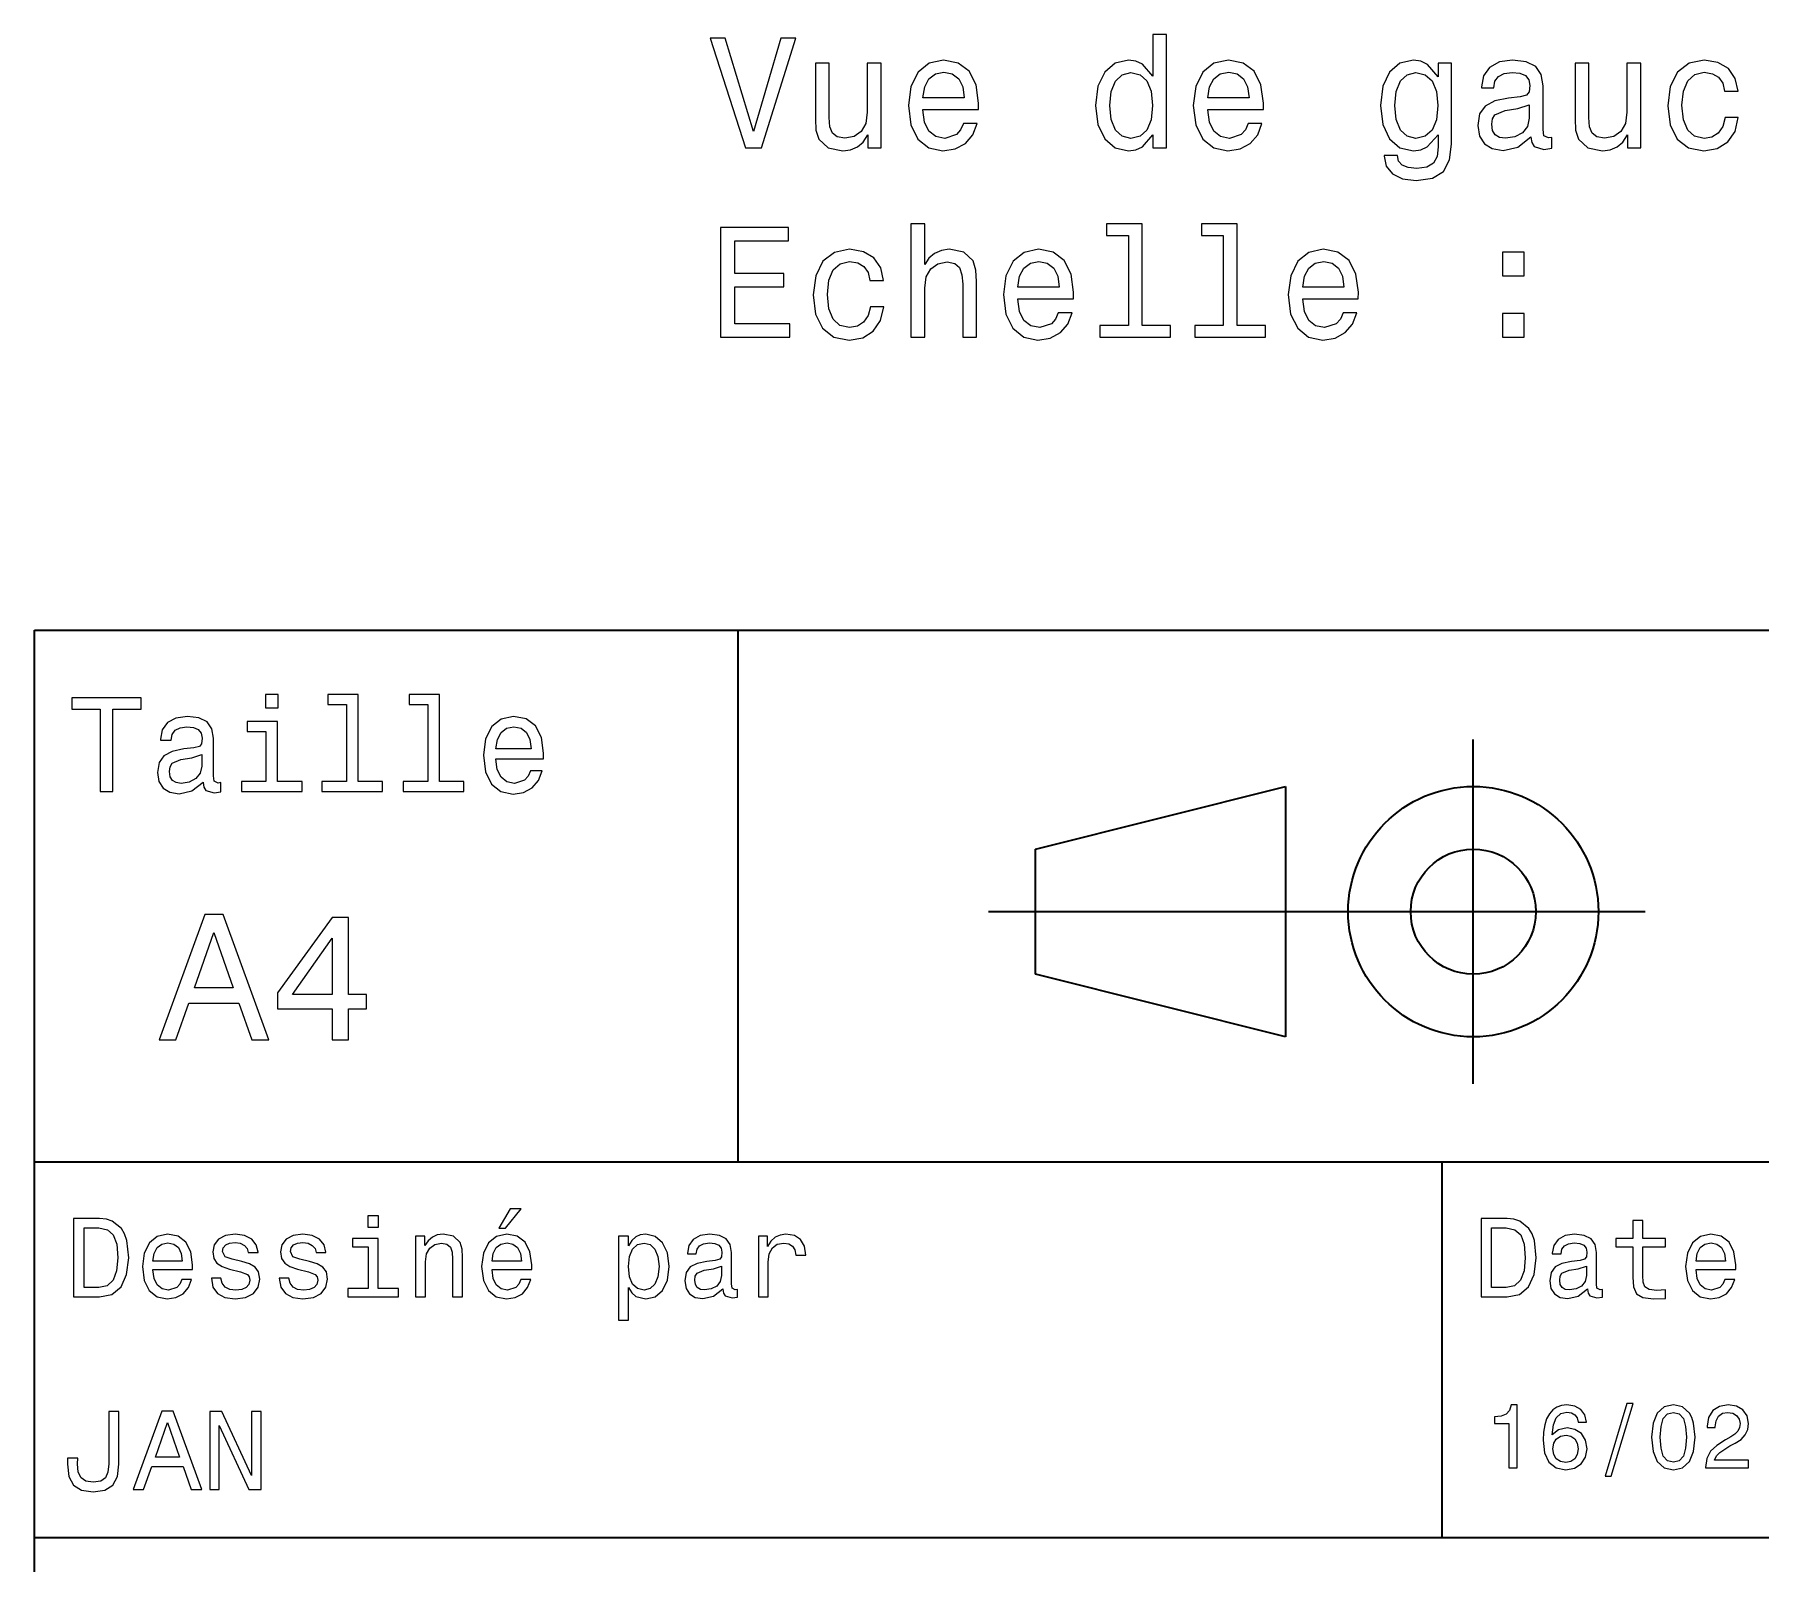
# Model space of a CAD drawing. Extents: x 0 to 297, y 0 to 210.
# Drawn here: x 97 to 152.2, y 40.2 to 89 of the extents above; entities that cross this region are included whole.
import ezdxf

# ---------------------------------------------------------------- set-up
doc = ezdxf.new("R2010")
doc.units = 0

msp = doc.modelspace()

# ---------------------------------------------------------------- linework, layer by layer
at = {"color": 7, "lineweight": 35}
for p, q in [((97, 10), (97, 70)), ((97, 70), (287, 70)), ((127.5, 61), (148.5, 61)), ((97, 53), (162, 53)), ((97, 41), (162, 41))]:
    msp.add_line(p, q, dxfattribs=at)
at = {"color": 7, "lineweight": 35, "ltscale": 0.425}
msp.add_line((119.5, 53), (119.5, 70), dxfattribs=at)
at = {"color": 7, "lineweight": 35, "ltscale": 0.275}
msp.add_line((143, 55.5), (143, 66.5), dxfattribs=at)
at = {"color": 7, "lineweight": 35, "ltscale": 0.206155}
for p, q in [((129, 63), (137, 65)), ((137, 57), (129, 59))]:
    msp.add_line(p, q, dxfattribs=at)
at = {"color": 7, "lineweight": 35, "ltscale": 0.2}
msp.add_line((137, 65), (137, 57), dxfattribs=at)
at = {"color": 7, "lineweight": 35, "ltscale": 0.1}
msp.add_line((129, 59), (129, 63), dxfattribs=at)
at = {"color": 7, "lineweight": 35, "ltscale": 0.3}
msp.add_line((142, 41), (142, 53), dxfattribs=at)
at = {"color": 7, "lineweight": 13}
for points in [[(120.86628, 88.914368), (119.988762, 85.933823), (119.086021, 88.914368), (118.606918, 88.914368), (119.736603, 85.409325), (120.240921, 85.409325), (121.34539, 88.914368)], [(132.753174, 85.827911), (132.753174, 85.409325), (133.196976, 85.409325), (133.196976, 89.030365), (132.758209, 89.030365), (132.758209, 87.703995), (132.420319, 88.08728), (132.213547, 88.178055), (131.976517, 88.213356), (131.547836, 88.112495), (131.214981, 87.83007), (130.998123, 87.376183), (130.922485, 86.765953), (130.998123, 86.155724), (131.214981, 85.696785), (131.547836, 85.409325), (131.976517, 85.313507), (132.213547, 85.348808), (132.425354, 85.439583)], [(124.068733, 88.117538), (123.624924, 88.117538), (123.624924, 86.554138), (123.574493, 86.191025), (123.428238, 85.92878), (123.201294, 85.767395), (122.903748, 85.716965), (122.666718, 85.757309), (122.515419, 85.878342), (122.42968, 86.085114), (122.409508, 86.377625), (122.409508, 88.117538), (121.965706, 88.117538), (121.965706, 86.33728), (121.980835, 85.97921), (122.07666, 85.681656), (122.369164, 85.409325), (122.838181, 85.313507), (123.090347, 85.348808), (123.307205, 85.439583), (123.493805, 85.595924), (123.645103, 85.822868), (123.645103, 85.409325), (124.068733, 85.409325)], [(125.40519, 86.634827), (127.180405, 86.634827), (127.185448, 86.841599), (127.104752, 87.42157), (126.882851, 87.855293), (126.529831, 88.117538), (126.060806, 88.213356), (125.601875, 88.112495), (125.248848, 87.83007), (125.021904, 87.37114), (124.941208, 86.765953), (125.016861, 86.145638), (125.243805, 85.691742), (125.591789, 85.409325), (126.045677, 85.313507), (126.439049, 85.379066), (126.761818, 85.550537), (126.998848, 85.822868), (127.135017, 86.185982), (126.696251, 86.185982), (126.605476, 85.984253), (126.47435, 85.832954), (126.101151, 85.711922), (125.81369, 85.767395), (125.596832, 85.943909), (125.45562, 86.231369), (125.40519, 86.619698)], [(125.40519, 87.008026), (125.460663, 87.35601), (125.596832, 87.613213), (125.803604, 87.769554), (126.075935, 87.825027), (126.343231, 87.769554), (126.550003, 87.613213), (126.676079, 87.35601), (126.721466, 87.008026)], [(132.052155, 87.814941), (132.344666, 87.744339), (132.566574, 87.547653), (132.697693, 87.219841), (132.748123, 86.765953), (132.697693, 86.307022), (132.566574, 85.97921), (132.344666, 85.777481), (132.052155, 85.711922), (131.77478, 85.777481), (131.562973, 85.97921), (131.421753, 86.312065), (131.376373, 86.765953), (131.421753, 87.214798), (131.562973, 87.54261), (131.77478, 87.744339)], [(134.51326, 86.634827), (136.288467, 86.634827), (136.293518, 86.841599), (136.21283, 87.42157), (135.990921, 87.855293), (135.637894, 88.117538), (135.168884, 88.213356), (134.709946, 88.112495), (134.356918, 87.83007), (134.129974, 87.37114), (134.049286, 86.765953), (134.124924, 86.145638), (134.351868, 85.691742), (134.69986, 85.409325), (135.153748, 85.313507), (135.547119, 85.379066), (135.869888, 85.550537), (136.106918, 85.822868), (136.243088, 86.185982), (135.804321, 86.185982), (135.713547, 85.984253), (135.582428, 85.832954), (135.209229, 85.711922), (134.921753, 85.767395), (134.704895, 85.943909), (134.56369, 86.231369), (134.51326, 86.619698)], [(134.51326, 87.008026), (134.568726, 87.35601), (134.704895, 87.613213), (134.911667, 87.769554), (135.184006, 87.825027), (135.451294, 87.769554), (135.658066, 87.613213), (135.784149, 87.35601), (135.829544, 87.008026)], [(142.305038, 85.530365), (142.305038, 88.117538), (141.881409, 88.117538), (141.881409, 87.67878), (141.533432, 88.077194), (141.321609, 88.178055), (141.084579, 88.213356), (140.655914, 88.112495), (140.323059, 87.83007), (140.106201, 87.376183), (140.030548, 86.765953), (140.106201, 86.150681), (140.323059, 85.696785), (140.655914, 85.409325), (141.084579, 85.313507), (141.32666, 85.348808), (141.528381, 85.439583), (141.881409, 85.822868), (141.881409, 85.439583), (141.841064, 85.136993), (141.730118, 84.920128), (141.518295, 84.794052), (141.200577, 84.748665), (140.923203, 84.778923), (140.726517, 84.854568), (140.610519, 84.985695), (140.575226, 85.162209), (140.146545, 85.162209), (140.146545, 85.142036), (140.212097, 84.819267), (140.413834, 84.577194), (140.736603, 84.420853), (141.175354, 84.365379), (141.69986, 84.441025), (142.047836, 84.65284), (142.244522, 85.020996)], [(140.489487, 86.765953), (140.534866, 87.214798), (140.671036, 87.547653), (140.882858, 87.744339), (141.165283, 87.814941), (141.46283, 87.744339), (141.684723, 87.547653), (141.820892, 87.214798), (141.871323, 86.765953), (141.820892, 86.307022), (141.684723, 85.97921), (141.46283, 85.777481), (141.165283, 85.711922), (140.882858, 85.777481), (140.671036, 85.97921), (140.534866, 86.312065)], [(144.841782, 85.762352), (144.841782, 85.747223), (144.867004, 85.575752), (144.942657, 85.454712), (145.260376, 85.358894), (145.507492, 85.399239), (145.507492, 85.74218), (145.401581, 85.727051), (145.260376, 85.79261), (145.235153, 85.994339), (145.235153, 87.396355), (145.174637, 87.754425), (144.998123, 88.006584), (144.690491, 88.157883), (144.256775, 88.213356), (143.833145, 88.15284), (143.520462, 87.981369), (143.323776, 87.714081), (143.258209, 87.361053), (143.258209, 87.330795), (143.656631, 87.330795), (143.691925, 87.54261), (143.802887, 87.693909), (143.984436, 87.784683), (144.241638, 87.819984), (144.48877, 87.794769), (144.665268, 87.719124), (144.771179, 87.587997), (144.806488, 87.406441), (144.786316, 87.194626), (144.705627, 87.088722), (144.503891, 87.038284), (144.125641, 86.99794), (143.691925, 86.907166), (143.384293, 86.745781), (143.202744, 86.493622), (143.147263, 86.120422), (143.197693, 85.787567), (143.354034, 85.540451), (143.606201, 85.384109), (143.954178, 85.328636), (144.423203, 85.43454)], [(148.356918, 88.117538), (147.913116, 88.117538), (147.913116, 86.554138), (147.862686, 86.191025), (147.716431, 85.92878), (147.489487, 85.767395), (147.191925, 85.716965), (146.954895, 85.757309), (146.803604, 85.878342), (146.717865, 86.085114), (146.697693, 86.377625), (146.697693, 88.117538), (146.253891, 88.117538), (146.253891, 86.33728), (146.269012, 85.97921), (146.364838, 85.681656), (146.657349, 85.409325), (147.126373, 85.313507), (147.378525, 85.348808), (147.595383, 85.439583), (147.781982, 85.595924), (147.933289, 85.822868), (147.933289, 85.409325), (148.356918, 85.409325)], [(151.029831, 87.219841), (151.468582, 87.219841), (151.377808, 87.623299), (151.16095, 87.941025), (150.823059, 88.137711), (150.384293, 88.213356), (149.900146, 88.112495), (149.531982, 87.83007), (149.300003, 87.37114), (149.219299, 86.755867), (149.294952, 86.145638), (149.521896, 85.691742), (149.879974, 85.409325), (150.369171, 85.313507), (150.802887, 85.389153), (151.140778, 85.600967), (151.372772, 85.933823), (151.473633, 86.377625), (151.050003, 86.377625), (150.97435, 86.095207), (150.833145, 85.883385), (150.631409, 85.752266), (150.384293, 85.711922), (150.07666, 85.777481), (149.854752, 85.97921), (149.718582, 86.307022), (149.673203, 86.770996), (149.718582, 87.224884), (149.859802, 87.552696), (150.086746, 87.754425), (150.384293, 87.825027), (150.646545, 87.77964), (150.843231, 87.663651), (150.97435, 87.472008)], [(144.791351, 86.357452), (144.730835, 86.095207), (144.569458, 85.893471), (144.327377, 85.762352), (144.029831, 85.716965), (143.838181, 85.74218), (143.702011, 85.822868), (143.616287, 85.964081), (143.591064, 86.160767), (143.611237, 86.33728), (143.691925, 86.463356), (144.014694, 86.604568), (144.423203, 86.665085), (144.791351, 86.786125)], [(118.92968, 79.362495), (121.148705, 79.362495), (121.148705, 79.786125), (119.393661, 79.786125), (119.393661, 80.971283), (120.957062, 80.971283), (120.957062, 81.38987), (119.393661, 81.38987), (119.393661, 82.438866), (121.10836, 82.438866), (121.10836, 82.862495), (118.92968, 82.862495)], [(125.016861, 79.362495), (125.460663, 79.362495), (125.460663, 80.925896), (125.50605, 81.283966), (125.652306, 81.546211), (125.87925, 81.707596), (126.181847, 81.768112), (126.42392, 81.717682), (126.575218, 81.581512), (126.650864, 81.354568), (126.676079, 81.051979), (126.676079, 79.362495), (127.119888, 79.362495), (127.119888, 81.142754), (127.099709, 81.500824), (127.008934, 81.798378), (126.71138, 82.070709), (126.247406, 82.166527), (125.995247, 82.131226), (125.778389, 82.035408), (125.596832, 81.884109), (125.460663, 81.677338), (125.460663, 82.983536), (125.016861, 82.983536)], [(131.971466, 82.610336), (131.971466, 79.735695), (131.05864, 79.735695), (131.05864, 79.362495), (133.323059, 79.362495), (133.323059, 79.735695), (132.415268, 79.735695), (132.415268, 82.983536), (131.275497, 82.983536), (131.275497, 82.610336)], [(135.007492, 82.610336), (135.007492, 79.735695), (134.094666, 79.735695), (134.094666, 79.362495), (136.35907, 79.362495), (136.35907, 79.735695), (135.451294, 79.735695), (135.451294, 82.983536), (134.311523, 82.983536), (134.311523, 82.610336)], [(123.70562, 81.173012), (124.144379, 81.173012), (124.053604, 81.576469), (123.836746, 81.894196), (123.498848, 82.090881), (123.060089, 82.166527), (122.575935, 82.065666), (122.207779, 81.783241), (121.975792, 81.32431), (121.895103, 80.709038), (121.970749, 80.098808), (122.197693, 79.644913), (122.555763, 79.362495), (123.04496, 79.266678), (123.478676, 79.342323), (123.816574, 79.554138), (124.048561, 79.886993), (124.149422, 80.330795), (123.725792, 80.330795), (123.650146, 80.048378), (123.508934, 79.836555), (123.307205, 79.705437), (123.060089, 79.665092), (122.752449, 79.730652), (122.530548, 79.932381), (122.394379, 80.260193), (122.348991, 80.724167), (122.394379, 81.178055), (122.535591, 81.505867), (122.762535, 81.707596), (123.060089, 81.778198), (123.322334, 81.732811), (123.51902, 81.616821), (123.650146, 81.425179)], [(128.441208, 80.587997), (130.216431, 80.587997), (130.221466, 80.794769), (130.140778, 81.374741), (129.918869, 81.808464), (129.565857, 82.070709), (129.096832, 82.166527), (128.637894, 82.065666), (128.284866, 81.783241), (128.057922, 81.32431), (127.977234, 80.719124), (128.052887, 80.098808), (128.279831, 79.644913), (128.627808, 79.362495), (129.081696, 79.266678), (129.475067, 79.332237), (129.797836, 79.503708), (130.034866, 79.776039), (130.171036, 80.139153), (129.732269, 80.139153), (129.641495, 79.937424), (129.510376, 79.786125), (129.137177, 79.665092), (128.849716, 79.720566), (128.632858, 79.897079), (128.491638, 80.18454), (128.441208, 80.572868)], [(128.441208, 80.961197), (128.496689, 81.309181), (128.632858, 81.566383), (128.83963, 81.722725), (129.111954, 81.778198), (129.379257, 81.722725), (129.586029, 81.566383), (129.712097, 81.309181), (129.757492, 80.961197)], [(137.549286, 80.587997), (139.324493, 80.587997), (139.329544, 80.794769), (139.24884, 81.374741), (139.026947, 81.808464), (138.67392, 82.070709), (138.204895, 82.166527), (137.745972, 82.065666), (137.392944, 81.783241), (137.166, 81.32431), (137.085297, 80.719124), (137.16095, 80.098808), (137.387894, 79.644913), (137.735886, 79.362495), (138.189774, 79.266678), (138.583145, 79.332237), (138.905914, 79.503708), (139.142944, 79.776039), (139.279114, 80.139153), (138.840347, 80.139153), (138.749573, 79.937424), (138.618439, 79.786125), (138.245239, 79.665092), (137.957779, 79.720566), (137.740921, 79.897079), (137.599716, 80.18454), (137.549286, 80.572868)], [(137.549286, 80.961197), (137.604752, 81.309181), (137.740921, 81.566383), (137.947693, 81.722725), (138.220032, 81.778198), (138.48732, 81.722725), (138.694092, 81.566383), (138.820175, 81.309181), (138.86557, 80.961197)], [(143.928955, 81.319267), (144.624924, 81.319267), (144.624924, 82.070709), (143.928955, 82.070709)], [(143.928955, 79.362495), (144.624924, 79.362495), (144.624924, 80.113937), (143.928955, 80.113937)], [(104.786743, 67.940918), (104.384727, 67.940918), (104.384727, 67.508644), (104.786743, 67.508644)], [(106.969742, 67.621033), (106.969742, 65.157059), (106.187317, 65.157059), (106.187317, 64.837173), (108.128242, 64.837173), (108.128242, 65.157059), (107.350143, 65.157059), (107.350143, 67.940918), (106.373199, 67.940918), (106.373199, 67.621033)], [(109.572044, 67.621033), (109.572044, 65.157059), (108.789627, 65.157059), (108.789627, 64.837173), (110.730545, 64.837173), (110.730545, 65.157059), (109.952454, 65.157059), (109.952454, 67.940918), (108.975502, 67.940918), (108.975502, 67.621033)], [(99.102303, 64.837173), (99.5, 64.837173), (99.5, 67.47406), (100.407784, 67.47406), (100.407784, 67.837173), (98.190201, 67.837173), (98.190201, 67.47406), (99.102303, 67.47406)], [(102.387611, 65.139771), (102.387611, 65.126801), (102.409225, 64.979828), (102.47406, 64.876076), (102.746399, 64.793945), (102.958214, 64.828529), (102.958214, 65.122475), (102.867432, 65.109505), (102.746399, 65.165703), (102.724785, 65.338615), (102.724785, 66.540344), (102.672913, 66.84726), (102.521614, 67.0634), (102.257927, 67.193085), (101.886169, 67.240631), (101.523056, 67.188759), (101.255043, 67.041786), (101.086456, 66.812675), (101.030258, 66.510086), (101.030258, 66.484146), (101.371758, 66.484146), (101.402016, 66.665703), (101.497116, 66.795387), (101.65274, 66.873199), (101.873199, 66.903458), (102.085014, 66.881844), (102.236313, 66.817001), (102.327087, 66.704605), (102.357346, 66.548988), (102.340057, 66.367432), (102.270897, 66.276657), (102.097984, 66.233429), (101.773773, 66.198845), (101.402016, 66.121033), (101.138329, 65.982704), (100.982712, 65.766571), (100.935158, 65.446686), (100.978386, 65.161385), (101.112389, 64.949562), (101.328529, 64.815559), (101.626801, 64.768013), (102.028816, 64.858788)], [(104.773773, 65.157059), (104.773773, 67.080688), (103.796829, 67.080688), (103.796829, 66.756485), (104.393372, 66.756485), (104.393372, 65.157059), (103.615273, 65.157059), (103.615273, 64.837173), (105.560516, 64.837173), (105.560516, 65.157059)], [(111.750717, 65.887604), (113.272339, 65.887604), (113.276657, 66.064842), (113.207497, 66.561958), (113.017288, 66.933716), (112.714699, 67.158501), (112.312683, 67.240631), (111.919312, 67.154175), (111.616714, 66.912102), (111.422188, 66.51873), (111.353027, 66), (111.41787, 65.4683), (111.612396, 65.079247), (111.91066, 64.837173), (112.299713, 64.755043), (112.636887, 64.811234), (112.913544, 64.958214), (113.116714, 65.191643), (113.233429, 65.502876), (112.857346, 65.502876), (112.779541, 65.329971), (112.667145, 65.200287), (112.34726, 65.096542), (112.100868, 65.144089), (111.914986, 65.295387), (111.793945, 65.541786), (111.750717, 65.874634)], [(111.750717, 66.207489), (111.798271, 66.50576), (111.914986, 66.726219), (112.092216, 66.860229), (112.325653, 66.907776), (112.554756, 66.860229), (112.731987, 66.726219), (112.840057, 66.50576), (112.878967, 66.207489)], [(102.344383, 65.649857), (102.292511, 65.425072), (102.154182, 65.252159), (101.946686, 65.139771), (101.691643, 65.100861), (101.527374, 65.122475), (101.41066, 65.191643), (101.337173, 65.312675), (101.315559, 65.481262), (101.332855, 65.632561), (101.402016, 65.740631), (101.678673, 65.861671), (102.028816, 65.913544), (102.344383, 66.017288)], [(100.982712, 56.9049), (101.51297, 56.9049), (101.933716, 58.080692), (103.530258, 58.080692), (103.951012, 56.9049), (104.492798, 56.9049), (103.028816, 60.910664), (102.440926, 60.910664)], [(106.521614, 56.9049), (107.040344, 56.9049), (107.040344, 57.896255), (107.610954, 57.896255), (107.610954, 58.357349), (107.040344, 58.357349), (107.040344, 60.818443), (106.515854, 60.818443), (104.763687, 58.403458), (104.763687, 57.896255), (106.521614, 57.896255)], [(102.118156, 58.570606), (102.734871, 60.334293), (103.351585, 58.570606)], [(105.247841, 58.357349), (106.521614, 60.149857), (106.521614, 58.357349)], [(111.84726, 50.88797), (112.059799, 50.88797), (112.560516, 51.500362), (112.207489, 51.500362)], [(99.080688, 51.190563), (98.248558, 51.190563), (98.248558, 48.690563), (99.080688, 48.690563), (99.473343, 48.769814), (99.765129, 49.011169), (99.945244, 49.40382), (100.010086, 49.940563), (99.952446, 50.488113), (99.880402, 50.70425), (99.779541, 50.877163), (99.487755, 51.111313), (99.296829, 51.168949)], [(99.055473, 50.891571), (99.329254, 50.837536), (99.516571, 50.671829), (99.628242, 50.376442), (99.664268, 49.940563), (99.624641, 49.519093), (99.51297, 49.223705), (99.322044, 49.047192), (99.055473, 48.989555), (98.583572, 48.989555), (98.583572, 50.891571)], [(107.992798, 51.27702), (107.657784, 51.27702), (107.657784, 50.916786), (107.992798, 50.916786)], [(144.080688, 51.190563), (143.248566, 51.190563), (143.248566, 48.690563), (144.080688, 48.690563), (144.473343, 48.769814), (144.765137, 49.011169), (144.945251, 49.40382), (145.010086, 49.940563), (144.952454, 50.488113), (144.880402, 50.70425), (144.779541, 50.877163), (144.487747, 51.111313), (144.296829, 51.168949)], [(144.055481, 50.891571), (144.329254, 50.837536), (144.516571, 50.671829), (144.628235, 50.376442), (144.664261, 49.940563), (144.624634, 49.519093), (144.51297, 49.223705), (144.322052, 49.047192), (144.055481, 48.989555), (143.583572, 48.989555), (143.583572, 50.891571)], [(148.100861, 50.289986), (148.100861, 49.320965), (148.122482, 49.007565), (148.223343, 48.791428), (148.425079, 48.665348), (148.767288, 48.62212), (149.141937, 48.640129), (149.141937, 48.913906), (148.868149, 48.892292), (148.619598, 48.921112), (148.486313, 49.011169), (148.42868, 49.162464), (148.417862, 49.375), (148.417862, 50.289986), (149.141937, 50.289986), (149.141937, 50.560158), (148.417862, 50.560158), (148.417862, 51.125721), (148.100861, 51.125721), (148.100861, 50.560158), (147.553314, 50.560158), (147.553314, 50.289986)], [(100.784584, 49.565922), (102.052597, 49.565922), (102.056198, 49.713619), (101.998558, 50.127884), (101.840057, 50.437683), (101.587898, 50.625), (101.252884, 50.693443), (100.925072, 50.621399), (100.672913, 50.41967), (100.510803, 50.091862), (100.453171, 49.659584), (100.507202, 49.216499), (100.669312, 48.892292), (100.91787, 48.690563), (101.242073, 48.62212), (101.523056, 48.668949), (101.753601, 48.791428), (101.922913, 48.98595), (102.020172, 49.245319), (101.706772, 49.245319), (101.64193, 49.101227), (101.548271, 48.993156), (101.2817, 48.9067), (101.07637, 48.946327), (100.921471, 49.072407), (100.820602, 49.27774), (100.784584, 49.555115)], [(100.784584, 49.832493), (100.824211, 50.081055), (100.921471, 50.264771), (101.069168, 50.376442), (101.263687, 50.416069), (101.454613, 50.376442), (101.602303, 50.264771), (101.69236, 50.081055), (101.724785, 49.832493)], [(103.623199, 49.818085), (103.317001, 49.890129), (103.090057, 49.972984), (103.014412, 50.142292), (103.036026, 50.261169), (103.111671, 50.347622), (103.234146, 50.401657), (103.41066, 50.423271), (103.579971, 50.401657), (103.713257, 50.336815), (103.799713, 50.239555), (103.835732, 50.109871), (104.145531, 50.109871), (104.145531, 50.117077), (104.091499, 50.351227), (103.943802, 50.534943), (103.713257, 50.650219), (103.41066, 50.693443), (103.104469, 50.650219), (102.881126, 50.531342), (102.740631, 50.354828), (102.697403, 50.131485), (102.729828, 49.915348), (102.830688, 49.76405), (102.996399, 49.655983), (103.237755, 49.580334), (103.590775, 49.493877), (103.806915, 49.40382), (103.864555, 49.331772), (103.886169, 49.223705), (103.853745, 49.09042), (103.767288, 48.989555), (103.626801, 48.924713), (103.439484, 48.903099), (103.241356, 48.924713), (103.09726, 49.000362), (103, 49.122841), (102.960373, 49.292149), (102.654175, 49.292149), (102.704613, 49.003963), (102.852303, 48.795029), (103.086456, 48.668949), (103.41066, 48.62212), (103.749283, 48.668949), (103.997841, 48.795029), (104.149139, 48.996758), (104.203171, 49.259727), (104.163544, 49.486671), (104.051872, 49.641571), (103.868156, 49.742435)], [(105.791786, 49.818085), (105.485588, 49.890129), (105.258644, 49.972984), (105.182999, 50.142292), (105.204613, 50.261169), (105.280258, 50.347622), (105.40274, 50.401657), (105.579254, 50.423271), (105.748558, 50.401657), (105.881844, 50.336815), (105.9683, 50.239555), (106.004326, 50.109871), (106.314117, 50.109871), (106.314117, 50.117077), (106.260086, 50.351227), (106.112396, 50.534943), (105.881844, 50.650219), (105.579254, 50.693443), (105.273056, 50.650219), (105.049713, 50.531342), (104.909225, 50.354828), (104.865997, 50.131485), (104.898415, 49.915348), (104.999283, 49.76405), (105.164986, 49.655983), (105.406342, 49.580334), (105.759369, 49.493877), (105.975502, 49.40382), (106.033142, 49.331772), (106.054756, 49.223705), (106.022339, 49.09042), (105.935883, 48.989555), (105.795387, 48.924713), (105.60807, 48.903099), (105.409943, 48.924713), (105.265854, 49.000362), (105.168587, 49.122841), (105.12896, 49.292149), (104.822769, 49.292149), (104.873199, 49.003963), (105.020897, 48.795029), (105.255043, 48.668949), (105.579254, 48.62212), (105.91787, 48.668949), (106.166428, 48.795029), (106.317726, 48.996758), (106.371758, 49.259727), (106.33213, 49.486671), (106.220459, 49.641571), (106.036743, 49.742435)], [(107.981987, 48.957134), (107.981987, 50.560158), (107.16787, 50.560158), (107.16787, 50.289986), (107.664986, 50.289986), (107.664986, 48.957134), (107.016571, 48.957134), (107.016571, 48.690563), (108.637611, 48.690563), (108.637611, 48.957134)], [(109.181557, 48.690563), (109.498558, 48.690563), (109.498558, 49.807278), (109.530983, 50.063042), (109.635445, 50.250362), (109.797546, 50.365635), (110.013687, 50.408863), (110.1866, 50.372841), (110.29467, 50.275578), (110.348701, 50.113472), (110.366714, 49.897335), (110.366714, 48.690563), (110.683716, 48.690563), (110.683716, 49.962177), (110.669312, 50.217941), (110.604469, 50.430477), (110.39193, 50.625), (110.060516, 50.693443), (109.876801, 50.668228), (109.721901, 50.599785), (109.588615, 50.484512), (109.484146, 50.329613), (109.484146, 50.625), (109.181557, 50.625)], [(111.627518, 49.565922), (112.895531, 49.565922), (112.899132, 49.713619), (112.841499, 50.127884), (112.682999, 50.437683), (112.430832, 50.625), (112.095825, 50.693443), (111.768013, 50.621399), (111.515854, 50.41967), (111.353745, 50.091862), (111.296112, 49.659584), (111.350143, 49.216499), (111.512245, 48.892292), (111.760803, 48.690563), (112.085014, 48.62212), (112.365997, 48.668949), (112.596542, 48.791428), (112.765854, 48.98595), (112.863113, 49.245319), (112.549713, 49.245319), (112.484871, 49.101227), (112.391212, 48.993156), (112.124641, 48.9067), (111.919312, 48.946327), (111.764412, 49.072407), (111.663544, 49.27774), (111.627518, 49.555115)], [(111.627518, 49.832493), (111.667145, 50.081055), (111.764412, 50.264771), (111.912102, 50.376442), (112.106628, 50.416069), (112.297546, 50.376442), (112.445244, 50.264771), (112.535301, 50.081055), (112.567726, 49.832493)], [(115.986313, 50.326012), (115.986313, 50.625), (115.669312, 50.625), (115.669312, 47.941284), (115.986313, 47.941284), (115.986313, 48.98595), (116.097984, 48.816643), (116.22406, 48.704971), (116.541069, 48.62212), (116.843658, 48.690563), (117.081413, 48.895893), (117.236313, 49.2201), (117.293945, 49.659584), (117.236313, 50.095463), (117.081413, 50.41967), (116.843658, 50.621399), (116.541069, 50.693443), (116.368156, 50.671829), (116.220459, 50.603386), (116.094383, 50.488113)], [(116.48703, 48.9067), (116.274498, 48.953533), (116.119598, 49.097622), (116.022339, 49.331772), (115.989914, 49.659584), (116.022339, 49.983791), (116.119598, 50.217941), (116.274498, 50.358429), (116.48703, 50.408863), (116.681557, 50.358429), (116.836456, 50.21434), (116.933716, 49.98019), (116.969742, 49.659584), (116.933716, 49.335377), (116.836456, 49.097622), (116.681557, 48.953533)], [(119.005043, 48.942726), (119.005043, 48.931919), (119.023056, 48.809441), (119.077087, 48.722984), (119.304031, 48.654541), (119.480545, 48.683357), (119.480545, 48.928314), (119.4049, 48.917507), (119.304031, 48.96434), (119.286026, 49.108429), (119.286026, 50.109871), (119.242798, 50.365635), (119.116714, 50.54575), (118.896973, 50.65382), (118.587173, 50.693443), (118.284584, 50.650219), (118.061241, 50.52774), (117.920746, 50.336815), (117.873917, 50.084656), (117.873917, 50.063042), (118.158501, 50.063042), (118.183716, 50.21434), (118.26297, 50.322407), (118.392654, 50.387249), (118.57637, 50.412464), (118.752884, 50.394455), (118.878967, 50.34042), (118.954613, 50.246758), (118.979828, 50.117077), (118.965416, 49.965778), (118.907784, 49.890129), (118.763687, 49.854107), (118.493515, 49.825291), (118.183716, 49.760448), (117.963974, 49.645176), (117.834297, 49.465057), (117.79467, 49.19849), (117.830688, 48.960735), (117.942368, 48.784222), (118.122482, 48.67255), (118.37104, 48.632927), (118.706055, 48.708576)], [(120.143372, 48.690563), (120.460373, 48.690563), (120.460373, 49.796471), (120.492798, 50.063042), (120.590057, 50.253963), (120.748558, 50.369236), (120.961098, 50.408863), (121.119598, 50.383648), (121.238472, 50.3116), (121.310516, 50.189121), (121.335739, 50.023415), (121.656342, 50.023415), (121.613113, 50.315205), (121.49424, 50.524136), (121.296112, 50.650219), (121.02594, 50.693443), (120.842224, 50.664627), (120.683716, 50.592579), (120.543228, 50.4701), (120.431557, 50.304398), (120.431557, 50.625), (120.143372, 50.625)], [(146.656342, 48.942726), (146.656342, 48.931919), (146.674347, 48.809441), (146.728394, 48.722984), (146.955338, 48.654541), (147.131851, 48.683357), (147.131851, 48.928314), (147.056198, 48.917507), (146.955338, 48.96434), (146.937317, 49.108429), (146.937317, 50.109871), (146.894089, 50.365635), (146.768005, 50.54575), (146.548264, 50.65382), (146.23848, 50.693443), (145.935883, 50.650219), (145.71254, 50.52774), (145.572052, 50.336815), (145.525223, 50.084656), (145.525223, 50.063042), (145.809799, 50.063042), (145.835022, 50.21434), (145.914261, 50.322407), (146.043945, 50.387249), (146.227661, 50.412464), (146.404175, 50.394455), (146.530258, 50.34042), (146.605911, 50.246758), (146.631119, 50.117077), (146.616714, 49.965778), (146.559082, 49.890129), (146.414978, 49.854107), (146.144806, 49.825291), (145.835022, 49.760448), (145.61528, 49.645176), (145.485596, 49.465057), (145.445969, 49.19849), (145.481995, 48.960735), (145.593658, 48.784222), (145.773773, 48.67255), (146.022339, 48.632927), (146.357346, 48.708576)], [(150.121765, 49.565922), (151.389771, 49.565922), (151.393372, 49.713619), (151.335739, 50.127884), (151.177231, 50.437683), (150.925079, 50.625), (150.590057, 50.693443), (150.262253, 50.621399), (150.010086, 50.41967), (149.847977, 50.091862), (149.790344, 49.659584), (149.844376, 49.216499), (150.006485, 48.892292), (150.255051, 48.690563), (150.579254, 48.62212), (150.860229, 48.668949), (151.090775, 48.791428), (151.260086, 48.98595), (151.357346, 49.245319), (151.043945, 49.245319), (150.979111, 49.101227), (150.885452, 48.993156), (150.618881, 48.9067), (150.413544, 48.946327), (150.258652, 49.072407), (150.157776, 49.27774), (150.121765, 49.555115)], [(150.121765, 49.832493), (150.161377, 50.081055), (150.258652, 50.264771), (150.406342, 50.376442), (150.600861, 50.416069), (150.791794, 50.376442), (150.939484, 50.264771), (151.029541, 50.081055), (151.061966, 49.832493)], [(118.969025, 49.367798), (118.925797, 49.180477), (118.810516, 49.036385), (118.637611, 48.942726), (118.425072, 48.910305), (118.288185, 48.928314), (118.190926, 48.98595), (118.129684, 49.086815), (118.111671, 49.227306), (118.126083, 49.353386), (118.183716, 49.443443), (118.414268, 49.544312), (118.706055, 49.587536), (118.969025, 49.673992)], [(146.620316, 49.367798), (146.577087, 49.180477), (146.461823, 49.036385), (146.28891, 48.942726), (146.07637, 48.910305), (145.939484, 48.928314), (145.842224, 48.98595), (145.780975, 49.086815), (145.76297, 49.227306), (145.777374, 49.353386), (145.835022, 49.443443), (146.065567, 49.544312), (146.357346, 49.587536), (146.620316, 49.673992)], [(147.213257, 42.956772), (147.412109, 42.956772), (148.109512, 45.279541), (147.907791, 45.279541)], [(99.372475, 43.359509), (99.34726, 43.092937), (99.271614, 42.909222), (99.116714, 42.79755), (98.87896, 42.765129), (98.644814, 42.79755), (98.489914, 42.902016), (98.399857, 43.085735), (98.374641, 43.352306), (98.381844, 43.532421), (98.05764, 43.532421), (98.05043, 43.348701), (98.093658, 42.948845), (98.241356, 42.671471), (98.497116, 42.516571), (98.875359, 42.462536), (99.25, 42.516571), (99.50576, 42.671471), (99.653458, 42.945244), (99.700287, 43.3451), (99.700287, 45.030979), (99.372475, 45.030979)], [(100.157784, 42.530979), (100.489197, 42.530979), (100.752159, 43.26585), (101.75, 43.26585), (102.01297, 42.530979), (102.351585, 42.530979), (101.4366, 45.03458), (101.069168, 45.03458)], [(102.600143, 42.530979), (102.899139, 42.530979), (102.899139, 44.580692), (103.857346, 42.530979), (104.242798, 42.530979), (104.242798, 45.030979), (103.940201, 45.030979), (103.940201, 42.981266), (102.992798, 45.030979), (102.600143, 45.030979)], [(144.14122, 43.224785), (144.403458, 43.224785), (144.403458, 45.239193), (144.207504, 45.239193), (144.155624, 45.0634), (144.05188, 44.945248), (143.893372, 44.876083), (143.674362, 44.853027), (143.674362, 44.648415), (144.14122, 44.648415)], [(146.619598, 44.685879), (146.56485, 44.919308), (146.438049, 45.09222), (146.242081, 45.201729), (145.98848, 45.239193), (145.818451, 45.219021), (145.671478, 45.164265), (145.541794, 45.074928), (145.432281, 44.948128), (145.345825, 44.789627), (145.282425, 44.596542), (145.242081, 44.368877), (145.230545, 44.112392), (145.276657, 43.703171), (145.417877, 43.406342), (145.645538, 43.227665), (145.956772, 43.167149), (146.236313, 43.219021), (146.44957, 43.354469), (146.587906, 43.567726), (146.636887, 43.838619), (146.587906, 44.112392), (146.455338, 44.322769), (146.250732, 44.455334), (145.997116, 44.501442), (145.723343, 44.443806), (145.518738, 44.279541), (145.561966, 44.596542), (145.65419, 44.824207), (145.795395, 44.959656), (145.991364, 45.005764), (146.135452, 44.982712), (146.244965, 44.922192), (146.317001, 44.821327), (146.354477, 44.685879)], [(148.703171, 44.201729), (148.746399, 43.749279), (148.881851, 43.426514), (149.097992, 43.230549), (149.397705, 43.167149), (149.694534, 43.230549), (149.910675, 43.426514), (150.043228, 43.749279), (150.08934, 44.201729), (150.043228, 44.651299), (149.98848, 44.829971), (149.910675, 44.976948), (149.694534, 45.172913), (149.397705, 45.239193), (149.097992, 45.172913), (148.881851, 44.974064), (148.746399, 44.651299)], [(148.979828, 44.201729), (149.002884, 44.550434), (149.074936, 44.801155), (149.20462, 44.948128), (149.397705, 45), (149.587906, 44.948128), (149.71759, 44.801155), (149.789627, 44.550434), (149.812683, 44.201729), (149.789627, 43.850143), (149.71759, 43.599426), (149.587906, 43.45245), (149.397705, 43.403458), (149.20462, 43.45245), (149.074936, 43.599426), (149.002884, 43.850143)], [(150.429398, 43.224785), (151.804047, 43.224785), (151.804047, 43.472622), (150.71759, 43.472622), (150.778107, 43.60807), (150.881851, 43.720463), (151.201736, 43.925072), (151.371765, 44.011528), (151.561966, 44.135448), (151.697418, 44.279541), (151.775223, 44.44957), (151.804047, 44.642651), (151.755051, 44.884727), (151.619598, 45.074928), (151.412109, 45.195965), (151.144104, 45.239193), (150.867447, 45.190201), (150.657059, 45.054756), (150.521622, 44.838619), (150.47551, 44.553314), (150.47551, 44.51297), (150.737762, 44.51297), (150.737762, 44.536022), (150.763687, 44.731991), (150.841507, 44.876083), (150.965424, 44.9683), (151.129684, 45), (151.296829, 44.971184), (151.420746, 44.899136), (151.50145, 44.786743), (151.530258, 44.645535), (151.510086, 44.51297), (151.455338, 44.400578), (151.363113, 44.302593), (151.236313, 44.216141), (151.066284, 44.12392), (150.783859, 43.945248), (150.585022, 43.755043), (150.466858, 43.524498), (150.429398, 43.233429)], [(100.867432, 43.572044), (101.252884, 44.674351), (101.638329, 43.572044)], [(146.357361, 43.835735), (146.325653, 43.654179), (146.244965, 43.51585), (146.11528, 43.423634), (145.953888, 43.394814), (145.783859, 43.423634), (145.65419, 43.51297), (145.570602, 43.651299), (145.544678, 43.832855), (145.573486, 44.011528), (145.65419, 44.146976), (145.786743, 44.233429), (145.965424, 44.265129), (146.121048, 44.233429), (146.244965, 44.149857), (146.325653, 44.014412)]]:
    msp.add_lwpolyline(points, close=True, dxfattribs=at)
at = {"color": 7, "lineweight": 35}
for radius in [4, 2]:
    msp.add_circle((143, 61), radius, dxfattribs=at)

doc.saveas('drawing.dxf')
